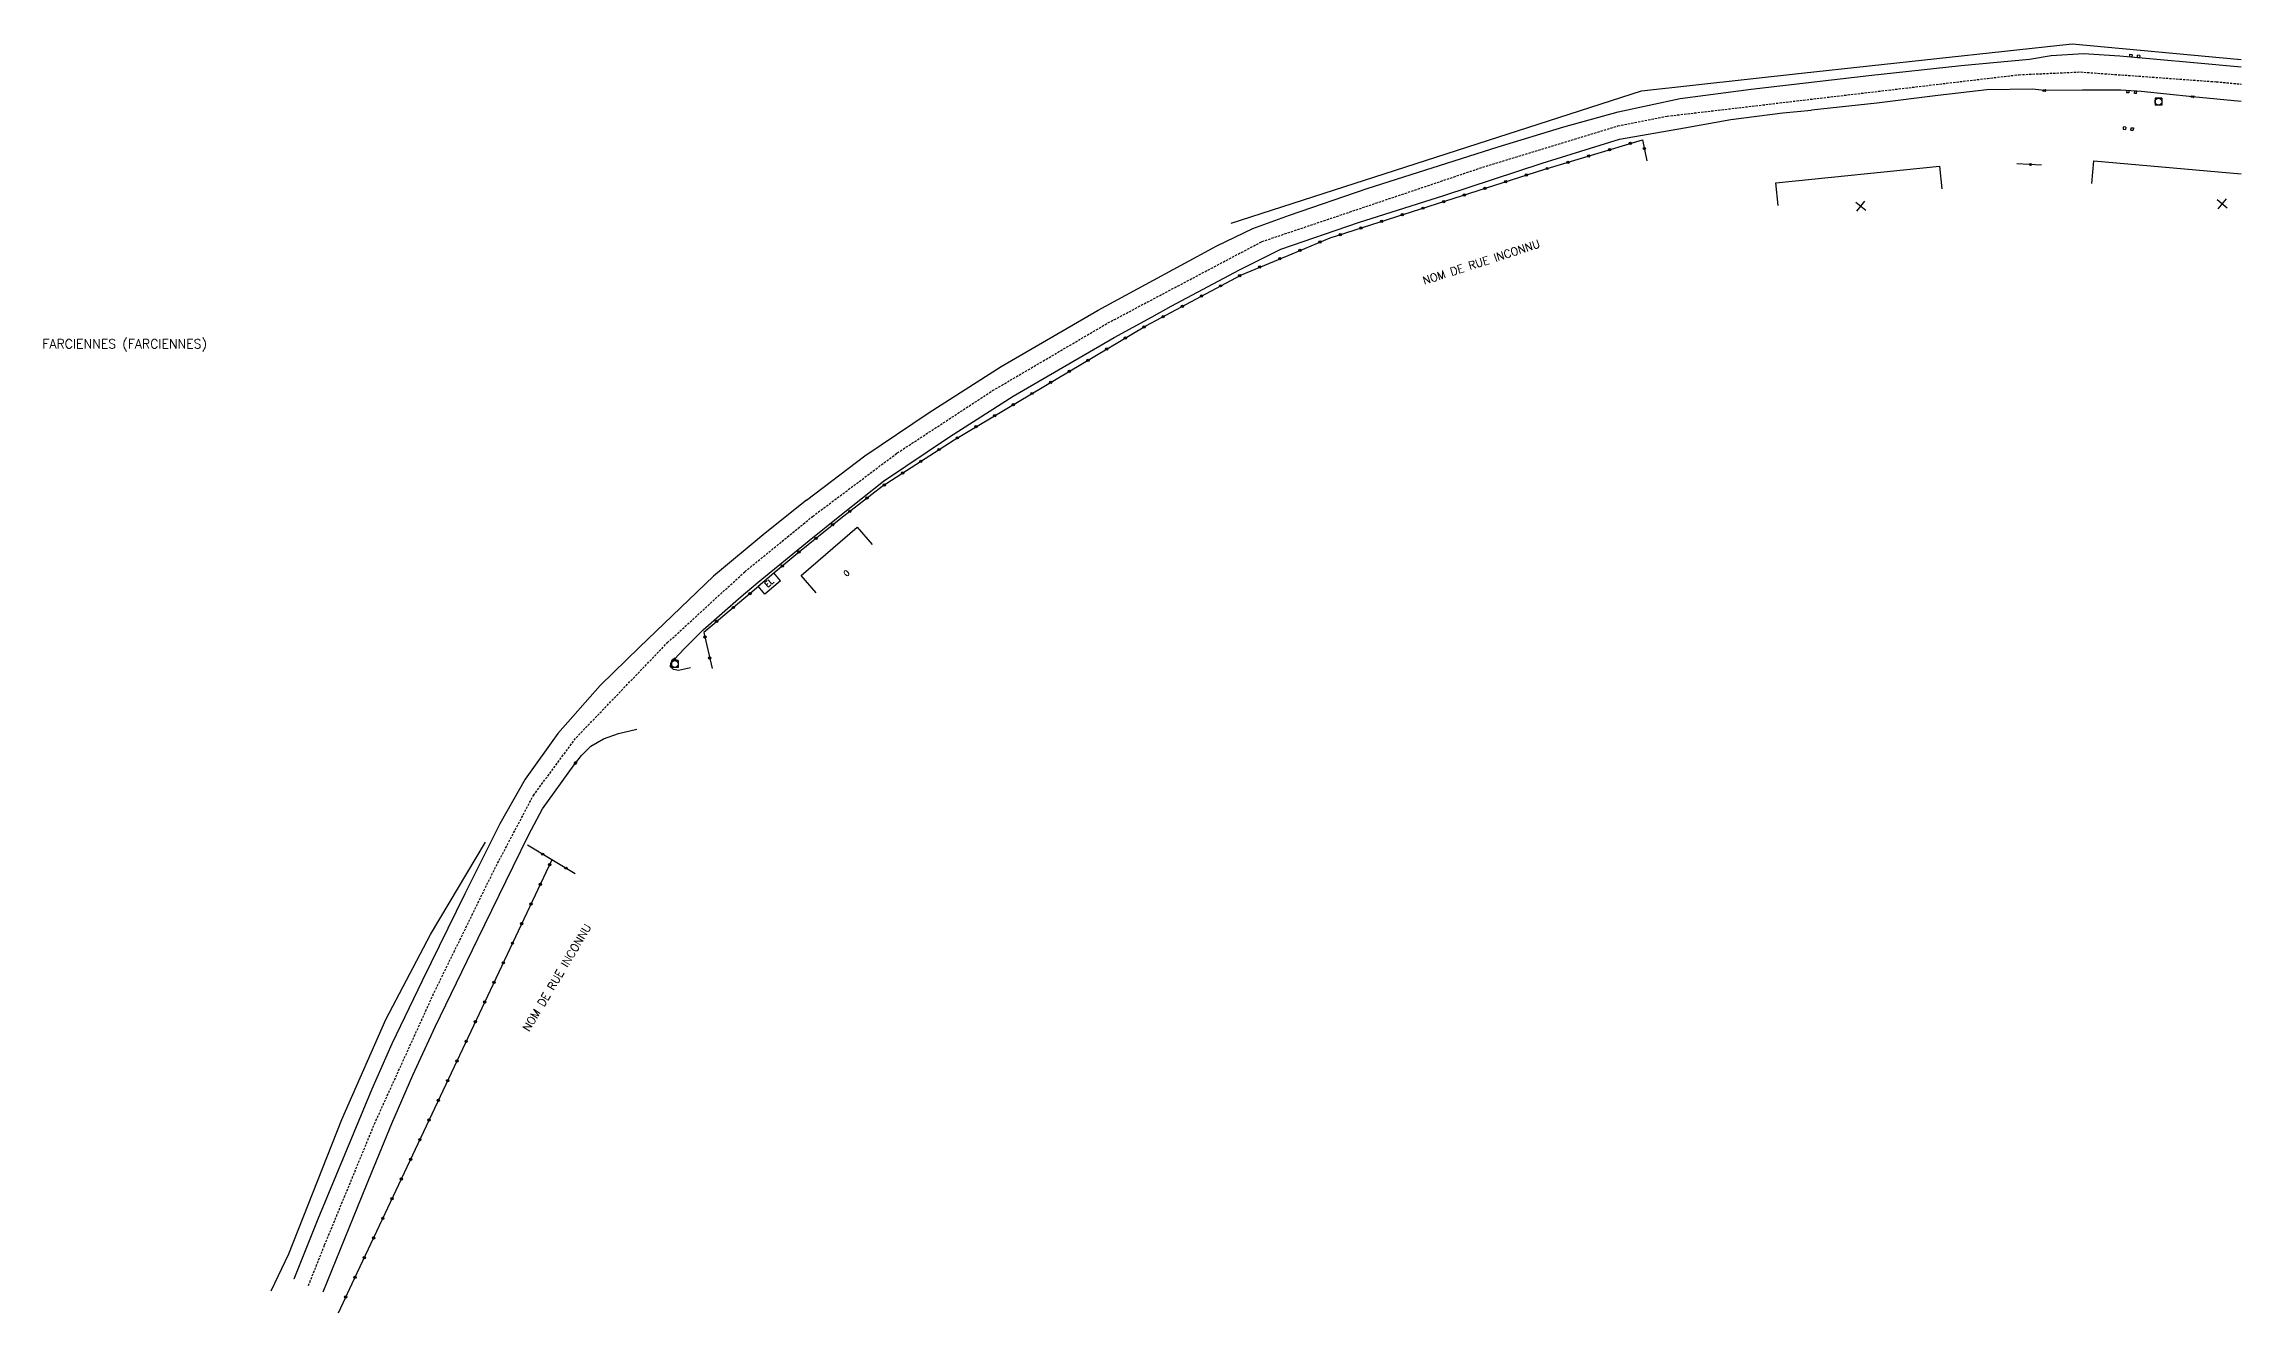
# Model space of a CAD drawing. Header units: millimetres. Extents: x 163519 to 164000, y 125000 to 125830.
# Drawn here: x 163519.4 to 164000, y 125552.6 to 125830.1 of the extents above; entities that cross this region are included whole.
import ezdxf
from ezdxf.enums import TextEntityAlignment as Align

# ---------------------------------------------------------------- set-up
doc = ezdxf.new("R2010")
doc.units = ezdxf.units.MM
doc.linetypes.add('DASHED', pattern=[0.75, 0.5, -0.25])
doc.layers.get('0').update_dxf_attribs({"linetype": 'CONTINUOUS'})
for name, color, linetype in [('W0001', 6, 'DASHED'), ('W0008', 7, 'CONTINUOUS'), ('W0100', 7, 'CONTINUOUS'), ('W0105', 7, 'CONTINUOUS'), ('W0112', 1, 'DASHED'), ('W0211', 2, 'CONTINUOUS'), ('W0302', 3, 'CONTINUOUS'), ('W0322', 7, 'CONTINUOUS'), ('W0400', 7, 'CONTINUOUS'), ('W0420', 7, 'CONTINUOUS'), ('W0980', 7, 'CONTINUOUS'), ('W0984', 7, 'CONTINUOUS'), ('W0989', 7, 'CONTINUOUS'), ('W0991', 7, 'CONTINUOUS')]:
    doc.layers.add(name, color=color, linetype=linetype)
doc.styles.get("Standard").update_dxf_attribs({"font": 'romans.shx', "width": 0.85})

# ---------------------------------------------------------------- blocks, each defined once
blk = doc.blocks.new('t322o')
at = {"color": 0, "linetype": 'Continuous'}
for radius in [0.25, 0.15]:
    blk.add_circle((0, 0), radius, dxfattribs=at)
blk = doc.blocks.new('T400')
for p, q in [((-0.15, 0.3), (0.15, 0.3)), ((-0.15, -0.25), (-0.15, 0.3)), ((-0.15, 0.15), (0.15, 0.15)), ((-0.15, 0), (0.15, 0)), ((0.15, 0.3), (0.15, -0.25)), ((-0.15, -0.15), (0.15, -0.15)), ((-0.15, -0.25), (-0.15, -0.3)), ((-0.15, -0.3), (0.15, -0.3)), ((0.15, -0.3), (0.15, -0.25))]:
    blk.add_line(p, q)
blk = doc.blocks.new('T420')
for p, q in [((0.75, 0.75), (-0.75, 0.75)), ((-0.75, 0.75), (-0.75, -0.75)), ((0.75, 0.75), (0.75, -0.75)), ((0.75, -0.75), (-0.75, -0.75))]:
    blk.add_line(p, q)
blk.add_ellipse((0, 0), major_axis=(-0.53, 0.53), ratio=1, start_param=3.926991, end_param=10.210176)
blk = doc.blocks.new('t991o')
at = {"color": 0, "linetype": 'Continuous'}
for p, q in [((-1, 1), (1, -1)), ((-1, -1), (1, 1))]:
    blk.add_line(p, q, dxfattribs=at)

msp = doc.modelspace()

# ---------------------------------------------------------------- linework, layer by layer
at = {"layer": 'W0001'}
msp.add_lwpolyline([(163577.29, 125558.63), (163580.83, 125567.5), (163591.74, 125593.99), (163604.79, 125622.72), (163617.97, 125649.63), (163626.49, 125665.78), (163635.83, 125678.4), (163655.77, 125699.14), (163672.73, 125714.68), (163687.56, 125726.79), (163706.08, 125740.66), (163726.92, 125754.28), (163752.15, 125769.08), (163785.82, 125786.87), (163834.14, 125803.14), (163863.68, 125812.17), (163874.45, 125814.29), (163951.42, 125823.36), (163964.87, 125823.96), (163994.6, 125821.81), (164000, 125821.31)], dxfattribs=at)
at = {"layer": 'W0008'}
msp.add_line((163899.76, 125815), (163906.02, 125815.57), dxfattribs=at)
for points in [[(163686.19, 125730.33), (163699, 125740), (163713.05, 125749.51), (163728.81, 125759.55), (163750.04, 125771.87), (163760.39, 125777.51), (163776, 125785.93), (163783.88, 125789.7), (163791.85, 125792.63), (163808.85, 125798.48), (163837.51, 125807.57), (163851.85, 125811.94), (163863.76, 125815.26), (163877.32, 125818.15), (163892.83, 125820.17), (163918.55, 125823.18), (163938.78, 125825.38), (163953.74, 125826.77), (163958.48, 125827.59), (163965.54, 125827.99), (163973.52, 125827.45), (163989.68, 125826.03), (164000, 125825.07)], [(164000, 125817.51), (163989.4, 125818.55), (163978.12, 125819.65), (163973.72, 125820.01), (163965.31, 125819.98), (163957, 125819.87), (163954.41, 125820.19), (163944.41, 125820.06), (163933.7, 125818.83), (163920.34, 125817.13), (163906.02, 125815.57)], [(163660.85, 125693.66), (163658.23, 125693.12), (163657.1, 125693.28), (163656.51, 125693.93), (163656.55, 125694.72), (163656.9, 125695.36), (163657.32, 125695.59), (163659.48, 125697.85), (163663.64, 125701.97), (163671.9, 125709.24), (163675.67, 125712.38), (163686.81, 125721.54), (163693.87, 125727.2), (163703.04, 125734.51), (163717.52, 125744.2), (163731.44, 125753.1), (163753.49, 125765.87), (163761.8, 125770.45), (163765.96, 125772.74), (163780.92, 125780.7), (163789.99, 125785.19), (163806.93, 125791.06), (163825.6, 125796.98), (163847.1, 125804.02), (163864.02, 125809.24), (163878.3, 125811.74), (163888.39, 125813.58), (163899.76, 125815)], [(163686.21, 125730.35), (163677.16, 125723.13), (163665.88, 125713.73), (163649.67, 125698.23), (163641.06, 125689.81), (163631.82, 125679.33), (163624.72, 125669.32), (163619.12, 125659.59), (163611.47, 125644.24), (163602.17, 125625.27), (163595.55, 125611.46), (163591.16, 125601.56), (163579.37, 125573.12), (163574.06, 125560.01), (163574.06, 125560.01)], [(163580.52, 125557.25), (163589.99, 125580.57), (163595.5, 125594.08), (163600.09, 125604.62), (163605, 125615.17), (163614.31, 125634.43), (163622.08, 125650.27), (163625.48, 125657.22), (163628.51, 125662.86), (163635.4, 125672.49), (163635.69, 125672.87), (163637.02, 125674.54), (163639.05, 125676.53), (163641.84, 125678.16), (163645.11, 125679.33), (163649.11, 125680.27)]]:
    msp.add_lwpolyline(points, dxfattribs=at)
at = {"layer": 'W0100'}
for q in [(163677.1, 125709.79), (163679.1, 125714.45)]:
    msp.add_line((163680.57, 125712.72), q, dxfattribs=at)
for points in [[(163967.35, 125799.54), (163967.79, 125804.52), (164000, 125801.7)], [(163898.73, 125794.78), (163898.23, 125799.75), (163934.03, 125803.38), (163934.53, 125798.41)], [(163688.33, 125710.09), (163685.07, 125713.88), (163697.32, 125724.4), (163700.58, 125720.61)], [(163677.1, 125709.79), (163675.64, 125711.51), (163679.1, 125714.45)]]:
    msp.add_lwpolyline(points, dxfattribs=at)
at = {"layer": 'W0105'}
msp.add_lwpolyline([(163779.1, 125790.88), (163868.86, 125819.84), (163903.82, 125823.73), (163963.04, 125830.08), (164000, 125826.7)], dxfattribs=at)
at = {"layer": 'W0112'}
for p, q in [((163975.63, 125827.85), (163976.16, 125827.8)), ((163976.16, 125827.8), (163976.13, 125827.28)), ((163977.35, 125827.15), (163977.37, 125827.7)), ((163977.37, 125827.7), (163977.9, 125827.63)), ((163975.42, 125819.39), (163974.92, 125819.42)), ((163975.47, 125819.85), (163975.42, 125819.39)), ((163976.69, 125819.76), (163976.63, 125819.28)), ((163977.16, 125819.26), (163976.63, 125819.28)), ((163974.73, 125811.34), (163974.2, 125811.41)), ((163974.77, 125811.89), (163974.73, 125811.34)), ((163975.92, 125811.26), (163976.43, 125811.24)), ((163976.46, 125811.74), (163976.43, 125811.24))]:
    msp.add_line(p, q, dxfattribs=at)
for points in [[(163975.63, 125827.85), (163975.6, 125827.32), (163976.13, 125827.28)], [(163977.35, 125827.15), (163977.88, 125827.08), (163977.9, 125827.63)], [(163975.47, 125819.85), (163974.98, 125819.88), (163974.92, 125819.42)], [(163977.16, 125819.26), (163977.21, 125819.73), (163976.69, 125819.76)], [(163974.77, 125811.89), (163974.24, 125811.97), (163974.2, 125811.41)], [(163975.92, 125811.26), (163975.96, 125811.76), (163976.46, 125811.74)]]:
    msp.add_lwpolyline(points, dxfattribs=at)
at = {"layer": 'W0211'}
msp.add_line((163903.82, 125823.73), (163903.82, 125823.73), dxfattribs=at)
at = {"layer": 'W0302'}
msp.add_lwpolyline([(163569.11, 125557.47), (163572.98, 125565.55), (163584.62, 125594.9), (163594.22, 125616.77), (163604.01, 125635.37), (163616.02, 125655.55)], dxfattribs=at)
at = {"layer": 'W0322'}
for p, q in [((163956.32, 125803.61), (163950.95, 125803.87)), ((163630.53, 125651.73), (163625.17, 125654.92))]:
    msp.add_line(p, q, dxfattribs=at)
for points in [[(163679.1, 125714.45), (163684.34, 125718.8), (163693.75, 125726.41), (163702.77, 125733.37), (163718.53, 125743.55), (163760.46, 125768.45), (163781.34, 125779.63), (163792.46, 125784.23), (163800.79, 125787.68), (163847.51, 125802.63), (163869.07, 125809.15), (163870.02, 125804.56)], [(163675.71, 125711.44), (163663.75, 125701.44), (163665.6, 125693.54)], [(163635.62, 125648.65), (163630.54, 125651.73), (163611.57, 125611.57), (163587.32, 125560.11), (163583.77, 125552.61)]]:
    msp.add_lwpolyline(points, dxfattribs=at)

# ---------------------------------------------------------------- block references
for p, rotation in [((163852.78, 125804.22), 16.83151853763332), ((163857.32, 125805.6), 16.83151853763332), ((163861.87, 125806.98), 16.83151853763332), ((163866.42, 125808.35), 16.83151853763332), ((163869.47, 125807.22), 281.6187539390467), ((163953.95, 125803.72), 177.2898568242629), ((163839.18, 125799.96), 17.74216100525451), ((163843.7, 125801.41), 17.74216100525451), ((163848.23, 125802.85), 16.83151853763332), ((163821.08, 125794.18), 17.74216100525451), ((163825.61, 125795.62), 17.74216100525451), ((163830.13, 125797.07), 17.74216100525451), ((163834.65, 125798.52), 17.74216100525451), ((163807.51, 125789.83), 17.74216100525451), ((163812.03, 125791.28), 17.74216100525451), ((163816.56, 125792.73), 17.74216100525451), ((163794.14, 125784.93), 22.49405628386596), ((163798.53, 125786.75), 22.49405628386596), ((163802.98, 125788.38), 17.74216100525451), ((163785.36, 125781.3), 22.47993596242969), ((163789.75, 125783.11), 22.47993596242969), ((163772.62, 125774.96), 28.17690183145652), ((163776.8, 125777.2), 28.17690183145652), ((163780.99, 125779.45), 28.17690183145652), ((163764.24, 125770.47), 28.17690183145652), ((163768.43, 125772.72), 28.17690183145652), ((163755.98, 125765.79), 30.69969387412969), ((163760.07, 125768.21), 30.69969387412969), ((163747.81, 125760.94), 30.69969387412969), ((163751.9, 125763.36), 30.69969387412969), ((163739.64, 125756.09), 30.69969387412969), ((163743.73, 125758.51), 30.69969387412969), ((163731.48, 125751.24), 30.69969387412969), ((163735.56, 125753.66), 30.69969387412969), ((163723.31, 125746.39), 30.69969387412969), ((163727.39, 125748.81), 30.69969387412969), ((163715.22, 125741.41), 32.85252347398453), ((163719.22, 125743.96), 30.69969387412969), ((163711.23, 125738.84), 32.85252347398453), ((163703.25, 125733.68), 32.85252347398453), ((163707.24, 125736.26), 32.85252347398453), ((163695.7, 125727.91), 37.66756275667623), ((163699.46, 125730.82), 37.66756275667623), ((163688.28, 125721.98), 38.98581960293642), ((163691.97, 125724.97), 38.98581960293642), ((163684.59, 125718.99), 38.98581960293642), ((163680.93, 125715.96), 39.66776598105134), ((163673.89, 125709.92), 219.9199077269612), ((163666.6, 125703.82), 219.9199077269612), ((163670.24, 125706.87), 219.9199077269612), ((163663.99, 125700.43), 283.1608189196388), ((163665.07, 125695.81), 283.1608189196388), ((163628.49, 125652.94), 149.3055682994898), ((163630.04, 125650.66), 244.7159447323284), ((163633.59, 125649.88), 148.8096554105333), ((163628.01, 125646.36), 244.7159447323284), ((163625.98, 125642.07), 244.7159447323284), ((163623.95, 125637.77), 244.7159447323284), ((163621.92, 125633.48), 244.7159447323284), ((163619.89, 125629.18), 244.7159447323284), ((163617.86, 125624.89), 244.7159447323284), ((163613.81, 125616.3), 244.7159447323284), ((163615.83, 125620.59), 244.7159447323284), ((163611.78, 125612), 244.7159447323284), ((163609.75, 125607.71), 244.7602223121665), ((163607.73, 125603.41), 244.7602223121665), ((163605.7, 125599.11), 244.7602223121665), ((163603.67, 125594.82), 244.7602223121665), ((163601.65, 125590.52), 244.7602223121665), ((163599.62, 125586.22), 244.7602223121665), ((163597.6, 125581.93), 244.7602223121665), ((163593.55, 125573.33), 244.7602223121665), ((163595.57, 125577.63), 244.7602223121665), ((163591.52, 125569.04), 244.7602223121665), ((163589.5, 125564.74), 244.7602223121665), ((163587.47, 125560.44), 244.7602223121665), ((163585.44, 125556.15), 244.7136729109221)]:
    msp.add_blockref('t322o', p, dxfattribs=dict(at, rotation=rotation))
at = {"layer": 'W0400'}
for p, rotation in [((163957, 125819.87), 90.73453471544622), ((163989.4, 125818.55), 84.39671413601654), ((163657.32, 125695.59), 118.0855917842986), ((163635.69, 125672.87), 141.8292117744459)]:
    msp.add_blockref('T400', p, dxfattribs=dict(at, rotation=rotation))
at = {"layer": 'W0420'}
for p in [(163981.94, 125817.46), (163657.42, 125694.51)]:
    msp.add_blockref('T420', p, dxfattribs=at)
at = {"layer": 'W0991', "rotation": 5.790715272354414}
for p in [(163916.83, 125794.6), (163995.9, 125795.15)]:
    msp.add_blockref('t991o', p, dxfattribs=at)

# ---------------------------------------------------------------- texts
at = {"layer": 'W0980'}
msp.add_text('FARCIENNES (FARCIENNES)', height=2, dxfattribs=at).set_placement((163537.09, 125764.37), align=Align.MIDDLE)
at = {"layer": 'W0984'}
msp.add_text('EL', height=1.25, rotation=40.6142, dxfattribs=at).set_placement((163678.04, 125712.3), align=Align.MIDDLE)
at = {"layer": 'W0989'}
for rotation, p in [(17.8849, (163833.81, 125782.38)), (59.2579, (163631.63, 125625.96))]:
    msp.add_text('NOM DE RUE INCONNU', height=1.75, rotation=rotation, dxfattribs=at).set_placement(p, align=Align.MIDDLE)
at = {"layer": 'W0991'}
msp.add_text('0', height=1.25, rotation=40.5548, dxfattribs=at).set_placement((163694.97, 125714.37), align=Align.MIDDLE)

doc.saveas('drawing.dxf')
